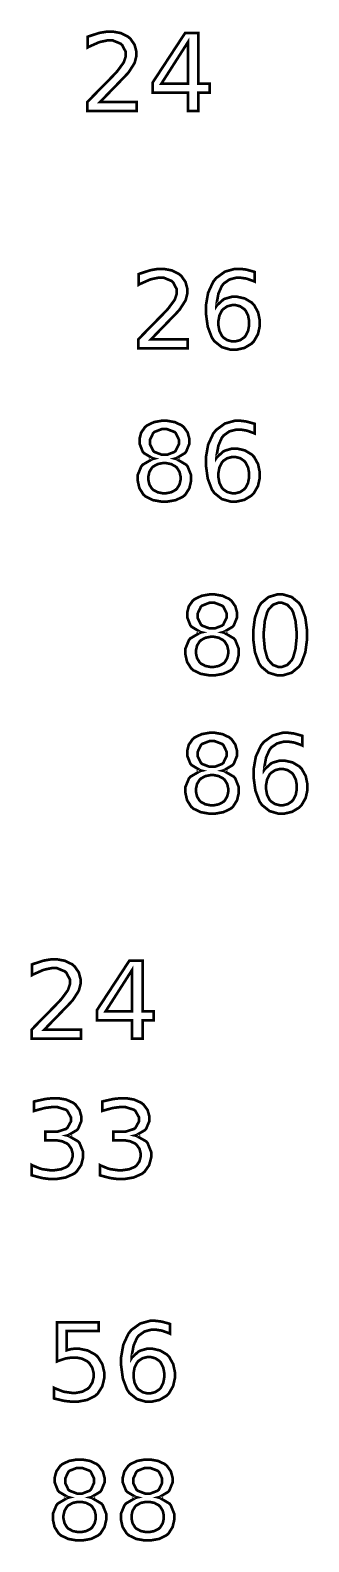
# Model space of a CAD drawing. Extents: x 0.2 to 50.1, y 1.6 to 26.7.
# Drawn here: x 0.24 to 1.32, y 9.18 to 15.07 of the extents above; entities that cross this region are included whole.
import ezdxf

# ---------------------------------------------------------------- set-up
doc = ezdxf.new("R2010")
doc.units = 0
doc.layers.get('0').update_dxf_attribs({"linetype": 'CONTINUOUS'})

msp = doc.modelspace()

# ---------------------------------------------------------------- linework, layer by layer
at = {"color": 1, "const_width": 0.010417}
for points in [[(0.5102, 14.7904), (0.653646, 14.7904), (0.653646, 14.756), (0.460938, 14.756), (0.460938, 14.7904), (0.464789, 14.7944), (0.48839, 14.8189), (0.517796, 14.8487), (0.524522, 14.8556), (0.53125, 14.8624), (0.557454, 14.889), (0.573568, 14.9061), (0.575304, 14.9081), (0.57856, 14.9117), (0.601563, 14.9431), (0.602865, 14.9456), (0.604167, 14.9482), (0.610894, 14.9689), (0.610894, 14.9757), (0.610894, 14.9856), (0.596571, 15.0128), (0.59375, 15.0153), (0.590929, 15.0179), (0.559842, 15.0307), (0.549479, 15.0307), (0.539279, 15.0307), (0.512261, 15.025), (0.508681, 15.0239), (0.5051, 15.0228), (0.46696, 15.0058), (0.46289, 15.0035), (0.46289, 15.045), (0.467014, 15.0467), (0.505533, 15.0592), (0.509115, 15.06), (0.512696, 15.0608), (0.539768, 15.0651), (0.548828, 15.0651), (0.559353, 15.0651), (0.591092, 15.0593), (0.619249, 15.0454), (0.623915, 15.0415), (0.628581, 15.0376), (0.645019, 15.014), (0.652126, 14.9875), (0.652126, 14.9786), (0.652126, 14.9697), (0.646158, 14.9458), (0.644965, 14.9429), (0.643772, 14.9403), (0.622612, 14.9072), (0.619575, 14.9035), (0.618707, 14.9025), (0.608832, 14.8921), (0.591581, 14.8742), (0.587022, 14.8694), (0.582465, 14.8647), (0.554199, 14.8356), (0.518446, 14.7989), (0.5102, 14.7904)], [(0.842339, 15.0597), (0.893989, 15.0597), (0.893989, 14.8618), (0.937392, 14.8618), (0.937392, 14.8275), (0.893989, 14.8275), (0.893989, 14.756), (0.85319, 14.756), (0.85319, 14.8275), (0.716037, 14.8275), (0.716037, 14.8672), (0.842339, 15.0597)], [(0.85319, 15.0239), (0.749457, 14.8618), (0.85319, 14.8618), (0.85319, 15.0239)], [(0.708931, 13.866), (0.852376, 13.866), (0.852376, 13.8315), (0.659668, 13.8315), (0.659668, 13.866), (0.663519, 13.8701), (0.687121, 13.8944), (0.716525, 13.9243), (0.723253, 13.9311), (0.729981, 13.9381), (0.756185, 13.9647), (0.772299, 13.9817), (0.774035, 13.9836), (0.777289, 13.9874), (0.800293, 14.0186), (0.801594, 14.0213), (0.802897, 14.0238), (0.809625, 14.0444), (0.809625, 14.0514), (0.809625, 14.0612), (0.795301, 14.0883), (0.792481, 14.0908), (0.78966, 14.0935), (0.758572, 14.1063), (0.74821, 14.1063), (0.73801, 14.1063), (0.710992, 14.1007), (0.707411, 14.0996), (0.703831, 14.0985), (0.66569, 14.0814), (0.661621, 14.0792), (0.661621, 14.1206), (0.665744, 14.1222), (0.704264, 14.1347), (0.707844, 14.1356), (0.711426, 14.1364), (0.738499, 14.1408), (0.747558, 14.1408), (0.758083, 14.1408), (0.789822, 14.1349), (0.817979, 14.1211), (0.822646, 14.1171), (0.827311, 14.1132), (0.84375, 14.0897), (0.850857, 14.0631), (0.850857, 14.0542), (0.850857, 14.0453), (0.844889, 14.0214), (0.843696, 14.0186), (0.842503, 14.0158), (0.821343, 13.9829), (0.818306, 13.9792), (0.817437, 13.9782), (0.807563, 13.9676), (0.79031, 13.9497), (0.785753, 13.945), (0.781196, 13.9404), (0.752929, 13.9112), (0.717176, 13.8745), (0.708931, 13.866)], [(1.11355, 14.1286), (1.11355, 14.0911), (1.11095, 14.0924), (1.08469, 14.1017), (1.08209, 14.1024), (1.07948, 14.1031), (1.05816, 14.1063), (1.05105, 14.1063), (1.04205, 14.1063), (1.01503, 14.0994), (0.99235, 14.0833), (0.988769, 14.0787), (0.985189, 14.0742), (0.972006, 14.0443), (0.964953, 14.0051), (0.964464, 13.9958), (0.966417, 13.9987), (0.991374, 14.0213), (0.994413, 14.0228), (0.99745, 14.0243), (1.02512, 14.0322), (1.03434, 14.0322), (1.04454, 14.0322), (1.07525, 14.0253), (1.10216, 14.0092), (1.10661, 14.0044), (1.11106, 13.9999), (1.12663, 13.9717), (1.1333, 13.9397), (1.1333, 13.929), (1.1333, 13.9185), (1.1263, 13.8868), (1.11013, 13.8586), (1.10552, 13.8539), (1.10091, 13.8492), (1.0733, 13.8327), (1.04226, 13.8257), (1.03196, 13.8257), (1.02029, 13.8257), (0.985406, 13.8358), (0.955892, 13.8593), (0.951226, 13.866), (0.94656, 13.8728), (0.930339, 13.9154), (0.923449, 13.9661), (0.923449, 13.9831), (0.923449, 13.9993), (0.931913, 14.0478), (0.951824, 14.0907), (0.957519, 14.0978), (0.963217, 14.105), (0.997558, 14.13), (1.03635, 14.1408), (1.04932, 14.1408), (1.05713, 14.1408), (1.07796, 14.1383), (1.08057, 14.1378), (1.08317, 14.1372), (1.11068, 14.1297), (1.11355, 14.1286)], [(1.03196, 13.9997), (1.02572, 13.9997), (1.007, 13.995), (0.990614, 13.984), (0.987901, 13.9808), (0.985189, 13.9776), (0.975803, 13.9585), (0.971843, 13.9364), (0.971843, 13.929), (0.971843, 13.9217), (0.975803, 13.8996), (0.985189, 13.8803), (0.987901, 13.8771), (0.990614, 13.874), (1.007, 13.863), (1.02572, 13.8582), (1.03196, 13.8582), (1.03809, 13.8582), (1.05659, 13.863), (1.07286, 13.874), (1.07557, 13.8771), (1.07829, 13.8803), (1.08778, 13.8996), (1.09185, 13.9217), (1.09185, 13.929), (1.09185, 13.9364), (1.08778, 13.9585), (1.07829, 13.9776), (1.07557, 13.9808), (1.07286, 13.984), (1.05659, 13.995), (1.03809, 13.9997), (1.03196, 13.9997)], [(0.720432, 13.4016), (0.715983, 13.4027), (0.68164, 13.4231), (0.679199, 13.4261), (0.676704, 13.4291), (0.664442, 13.4601), (0.664442, 13.4704), (0.664442, 13.4786), (0.670844, 13.503), (0.685926, 13.5244), (0.690267, 13.5279), (0.694607, 13.5315), (0.721029, 13.5438), (0.751303, 13.5492), (0.761447, 13.5492), (0.771539, 13.5492), (0.801867, 13.5438), (0.828288, 13.5315), (0.832628, 13.5279), (0.836968, 13.5244), (0.85216, 13.503), (0.858669, 13.4786), (0.858669, 13.4704), (0.858669, 13.4593), (0.846354, 13.4291), (0.843913, 13.4261), (0.841417, 13.4231), (0.807238, 13.4027), (0.802897, 13.4016), (0.807835, 13.4004), (0.846354, 13.3778), (0.849121, 13.3745), (0.851833, 13.3712), (0.865614, 13.3369), (0.865614, 13.3254), (0.865614, 13.3157), (0.858832, 13.2863), (0.843153, 13.2614), (0.838704, 13.2575), (0.834201, 13.2536), (0.805881, 13.2399), (0.772515, 13.2341), (0.761447, 13.2341), (0.750325, 13.2341), (0.717014, 13.2399), (0.688693, 13.2536), (0.68419, 13.2575), (0.679688, 13.2614), (0.663954, 13.2863), (0.657281, 13.3157), (0.657281, 13.3254), (0.657281, 13.3377), (0.671169, 13.3712), (0.67399, 13.3745), (0.676758, 13.3778), (0.71544, 13.4004), (0.720432, 13.4016)], [(1.11355, 13.537), (1.11355, 13.4995), (1.11095, 13.5007), (1.08469, 13.5101), (1.08209, 13.5107), (1.07948, 13.5114), (1.05816, 13.5147), (1.05105, 13.5147), (1.04205, 13.5147), (1.01503, 13.5078), (0.99235, 13.4917), (0.988769, 13.4871), (0.985189, 13.4825), (0.972006, 13.4527), (0.964953, 13.4135), (0.964464, 13.4042), (0.966417, 13.4071), (0.991374, 13.4296), (0.994413, 13.4311), (0.99745, 13.4327), (1.02512, 13.4407), (1.03434, 13.4407), (1.04454, 13.4407), (1.07525, 13.4337), (1.10216, 13.4175), (1.10661, 13.4129), (1.11106, 13.4083), (1.12663, 13.3801), (1.1333, 13.348), (1.1333, 13.3373), (1.1333, 13.3268), (1.1263, 13.2951), (1.11013, 13.267), (1.10552, 13.2623), (1.10091, 13.2576), (1.0733, 13.2411), (1.04226, 13.2341), (1.03196, 13.2341), (1.02029, 13.2341), (0.985406, 13.2441), (0.955892, 13.2677), (0.951226, 13.2744), (0.94656, 13.2811), (0.930339, 13.3238), (0.923449, 13.3745), (0.923449, 13.3914), (0.923449, 13.4076), (0.931913, 13.4561), (0.951824, 13.4991), (0.957519, 13.5062), (0.963217, 13.5133), (0.997558, 13.5384), (1.03635, 13.5492), (1.04932, 13.5492), (1.05713, 13.5492), (1.07796, 13.5467), (1.08057, 13.5461), (1.08317, 13.5456), (1.11068, 13.538), (1.11355, 13.537)], [(0.705458, 13.4665), (0.705458, 13.4573), (0.717719, 13.432), (0.720215, 13.4298), (0.722657, 13.4276), (0.751736, 13.4166), (0.761447, 13.4166), (0.77181, 13.4166), (0.800401, 13.4276), (0.802897, 13.4298), (0.805393, 13.432), (0.817871, 13.4579), (0.817871, 13.4665), (0.817871, 13.4757), (0.805393, 13.5012), (0.802897, 13.5034), (0.800401, 13.5056), (0.771158, 13.5166), (0.761447, 13.5166), (0.751139, 13.5166), (0.722657, 13.5056), (0.720215, 13.5034), (0.717719, 13.5012), (0.705458, 13.4752), (0.705458, 13.4665)], [(0.761447, 13.3842), (0.754883, 13.3842), (0.735243, 13.3803), (0.718207, 13.371), (0.71544, 13.3684), (0.712619, 13.3658), (0.702854, 13.3498), (0.698731, 13.3315), (0.698731, 13.3254), (0.698731, 13.3193), (0.702854, 13.3008), (0.712619, 13.2848), (0.71544, 13.2822), (0.718207, 13.2796), (0.735243, 13.2705), (0.754883, 13.2666), (0.761447, 13.2666), (0.767958, 13.2666), (0.787651, 13.2705), (0.80485, 13.2796), (0.807671, 13.2822), (0.810493, 13.2849), (0.820367, 13.3009), (0.824599, 13.3193), (0.824599, 13.3254), (0.824599, 13.3315), (0.820367, 13.3498), (0.810493, 13.3658), (0.807671, 13.3684), (0.80485, 13.371), (0.787706, 13.3803), (0.768013, 13.3842), (0.761447, 13.3842)], [(1.03196, 13.4081), (1.02572, 13.4081), (1.007, 13.4034), (0.990614, 13.3924), (0.987901, 13.3892), (0.985189, 13.3861), (0.975803, 13.3668), (0.971843, 13.3447), (0.971843, 13.3373), (0.971843, 13.33), (0.975803, 13.308), (0.985189, 13.2887), (0.987901, 13.2855), (0.990614, 13.2823), (1.007, 13.2713), (1.02572, 13.2666), (1.03196, 13.2666), (1.03809, 13.2666), (1.05659, 13.2713), (1.07286, 13.2823), (1.07557, 13.2855), (1.07829, 13.2887), (1.08778, 13.308), (1.09185, 13.33), (1.09185, 13.3373), (1.09185, 13.3447), (1.08778, 13.3668), (1.07829, 13.3861), (1.07557, 13.3892), (1.07286, 13.3924), (1.05659, 13.4034), (1.03809, 13.4081), (1.03196, 13.4081)], [(0.906304, 12.725), (0.901856, 12.7261), (0.867512, 12.7466), (0.865072, 12.7496), (0.862576, 12.7526), (0.850315, 12.7835), (0.850315, 12.7938), (0.850315, 12.802), (0.856717, 12.8264), (0.871799, 12.8479), (0.876139, 12.8513), (0.880479, 12.8549), (0.906901, 12.8673), (0.937175, 12.8726), (0.947319, 12.8726), (0.957411, 12.8726), (0.987739, 12.8673), (1.01416, 12.8549), (1.0185, 12.8513), (1.02284, 12.8479), (1.03803, 12.8264), (1.04454, 12.802), (1.04454, 12.7938), (1.04454, 12.7828), (1.03223, 12.7526), (1.02978, 12.7496), (1.02729, 12.7466), (0.99311, 12.7261), (0.988769, 12.725), (0.993707, 12.7239), (1.03223, 12.7013), (1.03499, 12.6979), (1.03771, 12.6946), (1.05149, 12.6603), (1.05149, 12.6489), (1.05149, 12.6391), (1.04471, 12.6097), (1.02902, 12.5849), (1.02458, 12.5809), (1.02007, 12.577), (0.991754, 12.5634), (0.958387, 12.5575), (0.947319, 12.5575), (0.936199, 12.5575), (0.902886, 12.5634), (0.874567, 12.577), (0.870063, 12.5809), (0.86556, 12.5849), (0.849826, 12.6097), (0.843153, 12.6391), (0.843153, 12.6489), (0.843153, 12.6611), (0.857042, 12.6946), (0.859864, 12.6979), (0.862631, 12.7013), (0.901313, 12.7239), (0.906304, 12.725)], [(0.891331, 12.7899), (0.891331, 12.7808), (0.903592, 12.7555), (0.906087, 12.7533), (0.908529, 12.7511), (0.937608, 12.74), (0.947319, 12.74), (0.957682, 12.74), (0.986274, 12.7511), (0.988769, 12.7533), (0.991265, 12.7555), (1.00374, 12.7814), (1.00374, 12.7899), (1.00374, 12.7992), (0.991265, 12.8247), (0.988769, 12.8268), (0.986274, 12.829), (0.957032, 12.8401), (0.947319, 12.8401), (0.937011, 12.8401), (0.908529, 12.829), (0.906087, 12.8268), (0.903592, 12.8247), (0.891331, 12.7986), (0.891331, 12.7899)], [(1.21262, 12.8726), (1.22385, 12.8726), (1.2577, 12.8625), (1.28624, 12.839), (1.29074, 12.8323), (1.29519, 12.8255), (1.31087, 12.7827), (1.31765, 12.7318), (1.31765, 12.7148), (1.31765, 12.698), (1.31087, 12.6473), (1.29519, 12.6046), (1.29074, 12.5979), (1.28624, 12.5912), (1.2577, 12.5676), (1.22385, 12.5575), (1.21262, 12.5575), (1.20133, 12.5575), (1.16759, 12.5676), (1.13916, 12.5912), (1.13471, 12.5979), (1.13021, 12.6046), (1.11448, 12.6473), (1.1078, 12.698), (1.1078, 12.7148), (1.1078, 12.7318), (1.11448, 12.7827), (1.13021, 12.8255), (1.13471, 12.8323), (1.13916, 12.839), (1.16759, 12.8625), (1.20133, 12.8726), (1.21262, 12.8726)], [(1.21262, 12.8401), (1.20562, 12.8401), (1.18479, 12.8323), (1.16753, 12.814), (1.16488, 12.8088), (1.16222, 12.8036), (1.15294, 12.7697), (1.14903, 12.7286), (1.14903, 12.7148), (1.14903, 12.7012), (1.15294, 12.6603), (1.16222, 12.6265), (1.16488, 12.6213), (1.16753, 12.6161), (1.18479, 12.5979), (1.20562, 12.5901), (1.21262, 12.5901), (1.21962, 12.5901), (1.24061, 12.5979), (1.25792, 12.6161), (1.26058, 12.6213), (1.26324, 12.6265), (1.27257, 12.6603), (1.27664, 12.7012), (1.27664, 12.7148), (1.27664, 12.7286), (1.27257, 12.7697), (1.26324, 12.8036), (1.26058, 12.8088), (1.25792, 12.814), (1.24061, 12.8323), (1.21962, 12.8401), (1.21262, 12.8401)], [(0.947319, 12.7077), (0.940756, 12.7077), (0.921115, 12.7037), (0.904081, 12.6945), (0.901313, 12.6918), (0.898492, 12.6892), (0.888726, 12.6733), (0.884603, 12.655), (0.884603, 12.6489), (0.884603, 12.6427), (0.888726, 12.6243), (0.898492, 12.6083), (0.901313, 12.6057), (0.904081, 12.6031), (0.921115, 12.594), (0.940756, 12.5901), (0.947319, 12.5901), (0.953831, 12.5901), (0.973525, 12.594), (0.990722, 12.6031), (0.993544, 12.6057), (0.996365, 12.6083), (1.00624, 12.6244), (1.01047, 12.6428), (1.01047, 12.6489), (1.01047, 12.655), (1.00624, 12.6733), (0.996365, 12.6892), (0.993544, 12.6918), (0.990722, 12.6945), (0.973579, 12.7037), (0.953885, 12.7077), (0.947319, 12.7077)], [(0.906304, 12.1861), (0.901856, 12.1872), (0.867512, 12.2077), (0.865072, 12.2107), (0.862576, 12.2137), (0.850315, 12.2446), (0.850315, 12.2549), (0.850315, 12.2631), (0.856717, 12.2875), (0.871799, 12.309), (0.876139, 12.3124), (0.880479, 12.316), (0.906901, 12.3284), (0.937175, 12.3337), (0.947319, 12.3337), (0.957411, 12.3337), (0.987739, 12.3284), (1.01416, 12.316), (1.0185, 12.3124), (1.02284, 12.309), (1.03803, 12.2875), (1.04454, 12.2631), (1.04454, 12.2549), (1.04454, 12.2439), (1.03223, 12.2137), (1.02978, 12.2107), (1.02729, 12.2077), (0.99311, 12.1872), (0.988769, 12.1861), (0.993707, 12.185), (1.03223, 12.1624), (1.03499, 12.159), (1.03771, 12.1557), (1.05149, 12.1214), (1.05149, 12.11), (1.05149, 12.1002), (1.04471, 12.0709), (1.02902, 12.046), (1.02458, 12.042), (1.02007, 12.0381), (0.991754, 12.0245), (0.958387, 12.0186), (0.947319, 12.0186), (0.936199, 12.0186), (0.902886, 12.0245), (0.874567, 12.0381), (0.870063, 12.042), (0.86556, 12.046), (0.849826, 12.0709), (0.843153, 12.1002), (0.843153, 12.11), (0.843153, 12.1222), (0.857042, 12.1557), (0.859864, 12.159), (0.862631, 12.1624), (0.901313, 12.185), (0.906304, 12.1861)], [(0.891331, 12.251), (0.891331, 12.2419), (0.903592, 12.2166), (0.906087, 12.2144), (0.908529, 12.2122), (0.937608, 12.2011), (0.947319, 12.2011), (0.957682, 12.2011), (0.986274, 12.2122), (0.988769, 12.2144), (0.991265, 12.2166), (1.00374, 12.2425), (1.00374, 12.251), (1.00374, 12.2602), (0.991265, 12.2857), (0.988769, 12.2879), (0.986274, 12.2902), (0.957032, 12.3012), (0.947319, 12.3012), (0.937011, 12.3012), (0.908529, 12.2902), (0.906087, 12.2879), (0.903592, 12.2857), (0.891331, 12.2597), (0.891331, 12.251)], [(1.29943, 12.3216), (1.29943, 12.284), (1.29682, 12.2853), (1.27056, 12.2947), (1.26796, 12.2953), (1.26535, 12.296), (1.24403, 12.2992), (1.23693, 12.2992), (1.22792, 12.2992), (1.2009, 12.2923), (1.17822, 12.2763), (1.17464, 12.2717), (1.17106, 12.2671), (1.15788, 12.2372), (1.15082, 12.198), (1.15034, 12.1888), (1.15229, 12.1917), (1.17725, 12.2141), (1.18028, 12.2157), (1.18332, 12.2173), (1.21099, 12.2252), (1.22022, 12.2252), (1.23041, 12.2252), (1.26112, 12.2183), (1.28803, 12.2021), (1.29248, 12.1974), (1.29693, 12.1928), (1.3125, 12.1647), (1.31917, 12.1326), (1.31917, 12.1219), (1.31917, 12.1114), (1.31218, 12.0797), (1.29601, 12.0515), (1.2914, 12.0468), (1.28678, 12.0422), (1.25917, 12.0257), (1.22814, 12.0186), (1.21783, 12.0186), (1.20616, 12.0186), (1.17128, 12.0287), (1.14176, 12.0523), (1.1371, 12.059), (1.13243, 12.0657), (1.11621, 12.1084), (1.10932, 12.1591), (1.10932, 12.1759), (1.10932, 12.1922), (1.11778, 12.2407), (1.1377, 12.2836), (1.14339, 12.2908), (1.14909, 12.2979), (1.18343, 12.323), (1.22222, 12.3337), (1.23519, 12.3337), (1.243, 12.3337), (1.26383, 12.3312), (1.26644, 12.3307), (1.26904, 12.3302), (1.29655, 12.3226), (1.29943, 12.3216)], [(1.21783, 12.1927), (1.21159, 12.1927), (1.19287, 12.1879), (1.17649, 12.1769), (1.17377, 12.1738), (1.17106, 12.1706), (1.16168, 12.1514), (1.15772, 12.1293), (1.15772, 12.1219), (1.15772, 12.1146), (1.16168, 12.0926), (1.17106, 12.0732), (1.17377, 12.07), (1.17649, 12.0669), (1.19287, 12.0559), (1.21159, 12.0512), (1.21783, 12.0512), (1.22396, 12.0512), (1.24246, 12.0559), (1.25873, 12.0669), (1.26145, 12.07), (1.26416, 12.0732), (1.27365, 12.0926), (1.27772, 12.1146), (1.27772, 12.1219), (1.27772, 12.1293), (1.27365, 12.1514), (1.26416, 12.1706), (1.26145, 12.1738), (1.25873, 12.1769), (1.24246, 12.1879), (1.22396, 12.1927), (1.21783, 12.1927)], [(0.947319, 12.1688), (0.940756, 12.1688), (0.921115, 12.1648), (0.904081, 12.1556), (0.901313, 12.1529), (0.898492, 12.1503), (0.888726, 12.1344), (0.884603, 12.1161), (0.884603, 12.11), (0.884603, 12.1038), (0.888726, 12.0854), (0.898492, 12.0694), (0.901313, 12.0668), (0.904081, 12.0642), (0.921115, 12.0551), (0.940756, 12.0512), (0.947319, 12.0512), (0.953831, 12.0512), (0.973525, 12.0551), (0.990722, 12.0642), (0.993544, 12.0668), (0.996365, 12.0694), (1.00624, 12.0855), (1.01047, 12.1039), (1.01047, 12.11), (1.01047, 12.1161), (1.00624, 12.1344), (0.996365, 12.1503), (0.993544, 12.1529), (0.990722, 12.1556), (0.973579, 12.1648), (0.953885, 12.1688), (0.947319, 12.1688)], [(0.292697, 11.1767), (0.436143, 11.1767), (0.436143, 11.1422), (0.243435, 11.1422), (0.243435, 11.1767), (0.247288, 11.1808), (0.270888, 11.2051), (0.300293, 11.235), (0.307021, 11.2418), (0.313747, 11.2486), (0.339953, 11.2753), (0.356065, 11.2924), (0.357801, 11.2943), (0.361057, 11.298), (0.38406, 11.3293), (0.385362, 11.3319), (0.386664, 11.3345), (0.393392, 11.3551), (0.393392, 11.362), (0.393392, 11.3719), (0.379069, 11.399), (0.376247, 11.4015), (0.373426, 11.4041), (0.342339, 11.4169), (0.331976, 11.4169), (0.321778, 11.4169), (0.29476, 11.4113), (0.291178, 11.4102), (0.287597, 11.4091), (0.249457, 11.3921), (0.245389, 11.3898), (0.245389, 11.4313), (0.249511, 11.4329), (0.288032, 11.4454), (0.291612, 11.4462), (0.295193, 11.4471), (0.322265, 11.4514), (0.331326, 11.4514), (0.341851, 11.4514), (0.373589, 11.4455), (0.401747, 11.4318), (0.406412, 11.4278), (0.411079, 11.4239), (0.427518, 11.4003), (0.434625, 11.3737), (0.434625, 11.3649), (0.434625, 11.356), (0.428657, 11.3321), (0.427463, 11.3293), (0.426269, 11.3265), (0.405111, 11.2936), (0.402072, 11.2898), (0.401204, 11.2888), (0.391331, 11.2783), (0.374078, 11.2604), (0.369521, 11.2557), (0.364963, 11.251), (0.336697, 11.2218), (0.300944, 11.1852), (0.292697, 11.1767)], [(0.624838, 11.446), (0.676486, 11.446), (0.676486, 11.2481), (0.719889, 11.2481), (0.719889, 11.2138), (0.676486, 11.2138), (0.676486, 11.1422), (0.635688, 11.1422), (0.635688, 11.2138), (0.498535, 11.2138), (0.498535, 11.2535), (0.624838, 11.446)], [(0.635688, 11.4102), (0.531956, 11.2481), (0.635688, 11.2481), (0.635688, 11.4102)], [(0.38189, 10.7649), (0.386774, 10.7638), (0.425131, 10.742), (0.427897, 10.7386), (0.430664, 10.7353), (0.444607, 10.7008), (0.444607, 10.6893), (0.444607, 10.6794), (0.436794, 10.6495), (0.418728, 10.6238), (0.413574, 10.6197), (0.408421, 10.6156), (0.376139, 10.6013), (0.338271, 10.5952), (0.325683, 10.5952), (0.315864, 10.5952), (0.289768, 10.5984), (0.286404, 10.5991), (0.28304, 10.5997), (0.248101, 10.6089), (0.244521, 10.6101), (0.244521, 10.6498), (0.247342, 10.6482), (0.278646, 10.6355), (0.282064, 10.6347), (0.285428, 10.6338), (0.314779, 10.6297), (0.324599, 10.6297), (0.333062, 10.6297), (0.358561, 10.6335), (0.380046, 10.6424), (0.38341, 10.6449), (0.386774, 10.6475), (0.398546, 10.6637), (0.403592, 10.6829), (0.403592, 10.6893), (0.403592, 10.6954), (0.398872, 10.7133), (0.387858, 10.7287), (0.384711, 10.7312), (0.381565, 10.7338), (0.36225, 10.7426), (0.339844, 10.7464), (0.332411, 10.7464), (0.297037, 10.7464), (0.297037, 10.7803), (0.334147, 10.7803), (0.345703, 10.7803), (0.377658, 10.7904), (0.380371, 10.7924), (0.383083, 10.7945), (0.396647, 10.8192), (0.396647, 10.8274), (0.396647, 10.8363), (0.382704, 10.8611), (0.379937, 10.8632), (0.377171, 10.8653), (0.343588, 10.8758), (0.332411, 10.8758), (0.323351, 10.8758), (0.299371, 10.8727), (0.296169, 10.8721), (0.292914, 10.8715), (0.257488, 10.8619), (0.253635, 10.8606), (0.253635, 10.8972), (0.257542, 10.8983), (0.294054, 10.9065), (0.297472, 10.907), (0.30089, 10.9076), (0.327257, 10.9103), (0.3361, 10.9103), (0.346571, 10.9103), (0.377983, 10.9049), (0.405544, 10.8926), (0.410101, 10.889), (0.41466, 10.8855), (0.43061, 10.864), (0.437446, 10.8396), (0.437446, 10.8315), (0.437446, 10.8209), (0.425293, 10.7919), (0.422906, 10.789), (0.420518, 10.7861), (0.386339, 10.766), (0.38189, 10.7649)], [(0.64719, 10.7649), (0.652072, 10.7638), (0.690429, 10.742), (0.693197, 10.7386), (0.695964, 10.7353), (0.709907, 10.7008), (0.709907, 10.6893), (0.709907, 10.6794), (0.702094, 10.6495), (0.684028, 10.6238), (0.678874, 10.6197), (0.673719, 10.6156), (0.641439, 10.6013), (0.603569, 10.5952), (0.590983, 10.5952), (0.581164, 10.5952), (0.555067, 10.5984), (0.551704, 10.5991), (0.54834, 10.5997), (0.5134, 10.6089), (0.509819, 10.6101), (0.509819, 10.6498), (0.512642, 10.6482), (0.543946, 10.6355), (0.547364, 10.6347), (0.550726, 10.6338), (0.580078, 10.6297), (0.589899, 10.6297), (0.598361, 10.6297), (0.623861, 10.6335), (0.645344, 10.6424), (0.648708, 10.6449), (0.652072, 10.6475), (0.663846, 10.6637), (0.668892, 10.6829), (0.668892, 10.6893), (0.668892, 10.6954), (0.664171, 10.7133), (0.653157, 10.7287), (0.650011, 10.7312), (0.646864, 10.7338), (0.62755, 10.7426), (0.605143, 10.7464), (0.597711, 10.7464), (0.562338, 10.7464), (0.562338, 10.7803), (0.599447, 10.7803), (0.611003, 10.7803), (0.642958, 10.7904), (0.645671, 10.7924), (0.648383, 10.7945), (0.661947, 10.8192), (0.661947, 10.8274), (0.661947, 10.8363), (0.648004, 10.8611), (0.645236, 10.8632), (0.642469, 10.8653), (0.608886, 10.8758), (0.597711, 10.8758), (0.58865, 10.8758), (0.564671, 10.8727), (0.561469, 10.8721), (0.558214, 10.8715), (0.522786, 10.8619), (0.518935, 10.8606), (0.518935, 10.8972), (0.52284, 10.8983), (0.559353, 10.9065), (0.562771, 10.907), (0.566189, 10.9076), (0.592557, 10.9103), (0.6014, 10.9103), (0.611871, 10.9103), (0.643283, 10.9049), (0.670844, 10.8926), (0.675401, 10.889), (0.679958, 10.8855), (0.69591, 10.864), (0.702746, 10.8396), (0.702746, 10.8315), (0.702746, 10.8209), (0.690593, 10.7919), (0.688206, 10.789), (0.685818, 10.7861), (0.651639, 10.766), (0.64719, 10.7649)], [(0.343261, 10.0377), (0.504719, 10.0377), (0.504719, 10.0029), (0.381022, 10.0029), (0.381022, 9.9285), (0.382488, 9.92904), (0.397299, 9.93283), (0.398817, 9.93306), (0.400282, 9.93332), (0.412651, 9.93457), (0.416829, 9.93457), (0.428168, 9.93457), (0.462294, 9.92757), (0.49235, 9.91124), (0.497342, 9.90657), (0.502279, 9.90196), (0.519586, 9.87386), (0.527072, 9.84196), (0.527072, 9.83128), (0.527072, 9.82042), (0.519422, 9.78771), (0.501574, 9.75965), (0.496474, 9.7551), (0.491374, 9.7506), (0.459744, 9.73475), (0.422797, 9.72797), (0.410536, 9.72797), (0.400771, 9.72797), (0.374729, 9.73068), (0.371474, 9.73122), (0.368164, 9.73178), (0.333985, 9.7399), (0.330458, 9.741), (0.330458, 9.78222), (0.333496, 9.7806), (0.365181, 9.76812), (0.368435, 9.76725), (0.37169, 9.7665), (0.400174, 9.76247), (0.409668, 9.76247), (0.417481, 9.76247), (0.441081, 9.76708), (0.461806, 9.77789), (0.465224, 9.78093), (0.468642, 9.78407), (0.480632, 9.80285), (0.48584, 9.82417), (0.48584, 9.83128), (0.48584, 9.83837), (0.480632, 9.85965), (0.468642, 9.87836), (0.465224, 9.8814), (0.461806, 9.88456), (0.441081, 9.8954), (0.417481, 9.90007), (0.409668, 9.90007), (0.401421, 9.90007), (0.379394, 9.89703), (0.376682, 9.89638), (0.373969, 9.89578), (0.346083, 9.88639), (0.343261, 9.8851), (0.343261, 10.0377)], [(0.782824, 10.0309), (0.782824, 9.99338), (0.780219, 9.99462), (0.753961, 10.004), (0.751357, 10.0047), (0.748753, 10.0053), (0.727431, 10.0086), (0.720324, 10.0086), (0.711317, 10.0086), (0.684299, 10.0017), (0.661621, 9.98563), (0.65804, 9.98101), (0.65446, 9.97646), (0.641276, 9.94661), (0.634224, 9.90739), (0.633735, 9.89811), (0.635688, 9.90104), (0.660644, 9.9235), (0.663683, 9.92503), (0.666721, 9.92665), (0.69439, 9.93457), (0.703614, 9.93457), (0.713813, 9.93457), (0.744521, 9.92763), (0.771431, 9.91146), (0.775879, 9.90679), (0.780328, 9.90218), (0.795899, 9.87403), (0.802572, 9.84196), (0.802572, 9.83128), (0.802572, 9.82075), (0.795574, 9.78907), (0.779406, 9.7609), (0.774794, 9.75618), (0.770182, 9.75151), (0.742567, 9.73503), (0.711535, 9.72797), (0.701226, 9.72797), (0.689561, 9.72797), (0.654676, 9.73807), (0.625163, 9.76161), (0.620497, 9.76833), (0.615831, 9.77507), (0.59961, 9.81776), (0.592719, 9.86843), (0.592719, 9.88531), (0.592719, 9.90153), (0.601183, 9.95003), (0.621094, 9.993), (0.62679, 10.0001), (0.632488, 10.0073), (0.666829, 10.0323), (0.705621, 10.0431), (0.718588, 10.0431), (0.7264, 10.0431), (0.747233, 10.0406), (0.749838, 10.04), (0.752442, 10.0396), (0.779949, 10.032), (0.782824, 10.0309)], [(0.701226, 9.90201), (0.694988, 9.90201), (0.676269, 9.89729), (0.659885, 9.88629), (0.657172, 9.88314), (0.65446, 9.87999), (0.645074, 9.86074), (0.641114, 9.83865), (0.641114, 9.83128), (0.641114, 9.82394), (0.645074, 9.80192), (0.65446, 9.78261), (0.657172, 9.7794), (0.659885, 9.77626), (0.676269, 9.76525), (0.694988, 9.76053), (0.701226, 9.76053), (0.707357, 9.76053), (0.725857, 9.76525), (0.742133, 9.77626), (0.744846, 9.7794), (0.747558, 9.78261), (0.757053, 9.80192), (0.761122, 9.82394), (0.761122, 9.83128), (0.761122, 9.83865), (0.757053, 9.86074), (0.747558, 9.87999), (0.744846, 9.88314), (0.742133, 9.88629), (0.725857, 9.89729), (0.707357, 9.90201), (0.701226, 9.90201)], [(0.389703, 9.35514), (0.385254, 9.35622), (0.350911, 9.37668), (0.348469, 9.37967), (0.345975, 9.38271), (0.333713, 9.41363), (0.333713, 9.42393), (0.333713, 9.43212), (0.340115, 9.45654), (0.355197, 9.47797), (0.359537, 9.48144), (0.363878, 9.48503), (0.3903, 9.4974), (0.420574, 9.50271), (0.430718, 9.50271), (0.44081, 9.50271), (0.471138, 9.4974), (0.497558, 9.48503), (0.501899, 9.48144), (0.506239, 9.47797), (0.521431, 9.45654), (0.52794, 9.43212), (0.52794, 9.42393), (0.52794, 9.41287), (0.515625, 9.38271), (0.513183, 9.37967), (0.510688, 9.37668), (0.476508, 9.35622), (0.472168, 9.35514), (0.477106, 9.354), (0.515625, 9.33138), (0.518392, 9.32801), (0.521104, 9.32471), (0.534885, 9.29042), (0.534885, 9.27897), (0.534885, 9.26921), (0.528103, 9.23986), (0.512424, 9.215), (0.507975, 9.21104), (0.503472, 9.20714), (0.475151, 9.19347), (0.441786, 9.18761), (0.430718, 9.18761), (0.419596, 9.18761), (0.386285, 9.19347), (0.357964, 9.20714), (0.353461, 9.21104), (0.348958, 9.215), (0.333225, 9.23986), (0.326551, 9.26921), (0.326551, 9.27897), (0.326551, 9.29124), (0.34044, 9.32471), (0.343261, 9.32801), (0.346029, 9.33138), (0.384711, 9.354), (0.389703, 9.35514)], [(0.655003, 9.35514), (0.650553, 9.35622), (0.616211, 9.37668), (0.613769, 9.37967), (0.611274, 9.38271), (0.599012, 9.41363), (0.599012, 9.42393), (0.599012, 9.43212), (0.605414, 9.45654), (0.620497, 9.47797), (0.624838, 9.48144), (0.629178, 9.48503), (0.655599, 9.4974), (0.685872, 9.50271), (0.696018, 9.50271), (0.706108, 9.50271), (0.736436, 9.4974), (0.762858, 9.48503), (0.767199, 9.48144), (0.771539, 9.47797), (0.786729, 9.45654), (0.79324, 9.43212), (0.79324, 9.42393), (0.79324, 9.41287), (0.780925, 9.38271), (0.778483, 9.37967), (0.775988, 9.37668), (0.741808, 9.35622), (0.737468, 9.35514), (0.742404, 9.354), (0.780925, 9.33138), (0.783692, 9.32801), (0.786404, 9.32471), (0.800185, 9.29042), (0.800185, 9.27897), (0.800185, 9.26921), (0.793403, 9.23986), (0.777724, 9.215), (0.773275, 9.21104), (0.768772, 9.20714), (0.740451, 9.19347), (0.707086, 9.18761), (0.696018, 9.18761), (0.684896, 9.18761), (0.651585, 9.19347), (0.623264, 9.20714), (0.618761, 9.21104), (0.614258, 9.215), (0.598525, 9.23986), (0.591851, 9.26921), (0.591851, 9.27897), (0.591851, 9.29124), (0.60574, 9.32471), (0.608561, 9.32801), (0.611328, 9.33138), (0.650011, 9.354), (0.655003, 9.35514)], [(0.374729, 9.42003), (0.374729, 9.41086), (0.38699, 9.38558), (0.389486, 9.38336), (0.391928, 9.38118), (0.421007, 9.37011), (0.430718, 9.37011), (0.441081, 9.37011), (0.469672, 9.38118), (0.472168, 9.38336), (0.474664, 9.38558), (0.487142, 9.41146), (0.487142, 9.42003), (0.487142, 9.42925), (0.474664, 9.45475), (0.472168, 9.45692), (0.469672, 9.45915), (0.440429, 9.47017), (0.430718, 9.47017), (0.42041, 9.47017), (0.391928, 9.45915), (0.389486, 9.45692), (0.38699, 9.45475), (0.374729, 9.42871), (0.374729, 9.42003)], [(0.640028, 9.42003), (0.640028, 9.41086), (0.652289, 9.38558), (0.654785, 9.38336), (0.657226, 9.38118), (0.686307, 9.37011), (0.696018, 9.37011), (0.706381, 9.37011), (0.734972, 9.38118), (0.737468, 9.38336), (0.739963, 9.38558), (0.752442, 9.41146), (0.752442, 9.42003), (0.752442, 9.42925), (0.739963, 9.45475), (0.737468, 9.45692), (0.734972, 9.45915), (0.705729, 9.47017), (0.696018, 9.47017), (0.68571, 9.47017), (0.657226, 9.45915), (0.654785, 9.45692), (0.652289, 9.45475), (0.640028, 9.42871), (0.640028, 9.42003)], [(0.430718, 9.33778), (0.424154, 9.33778), (0.404514, 9.33382), (0.387478, 9.3246), (0.384711, 9.32194), (0.38189, 9.31933), (0.372125, 9.30339), (0.368001, 9.2851), (0.368001, 9.27897), (0.368001, 9.27285), (0.372125, 9.25439), (0.38189, 9.23839), (0.384711, 9.23579), (0.387478, 9.23318), (0.404514, 9.22407), (0.424154, 9.22017), (0.430718, 9.22017), (0.437229, 9.22017), (0.456922, 9.22407), (0.474121, 9.23318), (0.476942, 9.23579), (0.479764, 9.23844), (0.489637, 9.2545), (0.493869, 9.27289), (0.493869, 9.27897), (0.493869, 9.2851), (0.489637, 9.30339), (0.479764, 9.31933), (0.476942, 9.32194), (0.474121, 9.3246), (0.456976, 9.33382), (0.437283, 9.33778), (0.430718, 9.33778)], [(0.696018, 9.33778), (0.689453, 9.33778), (0.669814, 9.33382), (0.652778, 9.3246), (0.650011, 9.32194), (0.64719, 9.31933), (0.637424, 9.30339), (0.633301, 9.2851), (0.633301, 9.27897), (0.633301, 9.27285), (0.637424, 9.25439), (0.64719, 9.23839), (0.650011, 9.23579), (0.652778, 9.23318), (0.669814, 9.22407), (0.689453, 9.22017), (0.696018, 9.22017), (0.702528, 9.22017), (0.722222, 9.22407), (0.739421, 9.23318), (0.742242, 9.23579), (0.745063, 9.23844), (0.754937, 9.2545), (0.759169, 9.27289), (0.759169, 9.27897), (0.759169, 9.2851), (0.754937, 9.30339), (0.745063, 9.31933), (0.742242, 9.32194), (0.739421, 9.3246), (0.722276, 9.33382), (0.702582, 9.33778), (0.696018, 9.33778)]]:
    msp.add_lwpolyline(points, close=True, dxfattribs=at)

doc.saveas('drawing.dxf')
